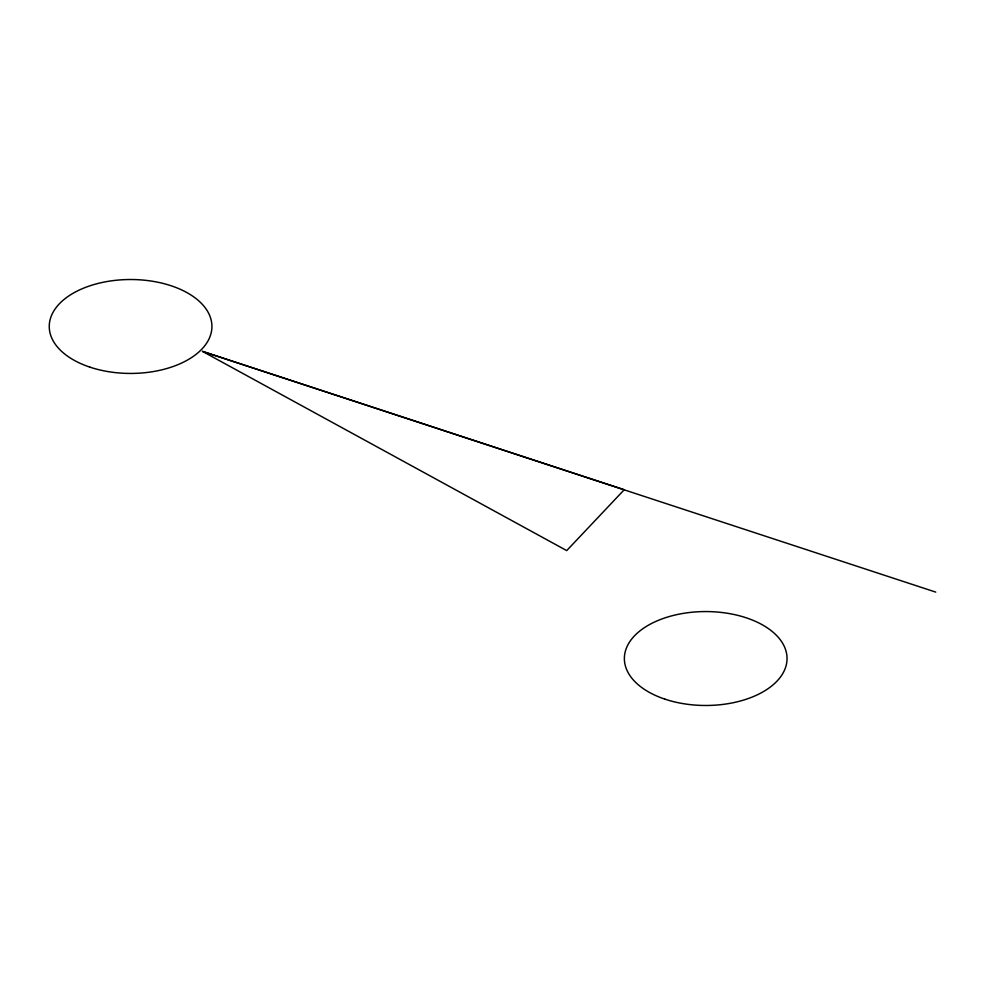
<?xml version="1.0" encoding="UTF-8"?>
<svg xmlns="http://www.w3.org/2000/svg" width="985" height="985" viewBox="0 0 985 985"><rect width="100%" height="100%" fill="white"/><g stroke="black" fill="none" stroke-linecap="round" stroke-linejoin="round"><path stroke-width="1.48" d="M202.479 351.386L624.231 489.73L566.72 550.603L202.479 351.386L935.75 592.108M665.035 699.19A81.336 46.96 0 0 0 787.04 658.522A81.336 46.96 0 0 0 665.035 617.854A81.336 46.96 0 0 0 665.035 699.19M89.918 367.146A81.336 46.96 0 0 0 211.923 326.478A81.336 46.96 0 0 0 89.918 285.81A81.336 46.96 0 0 0 89.918 367.146"/></g></svg>
